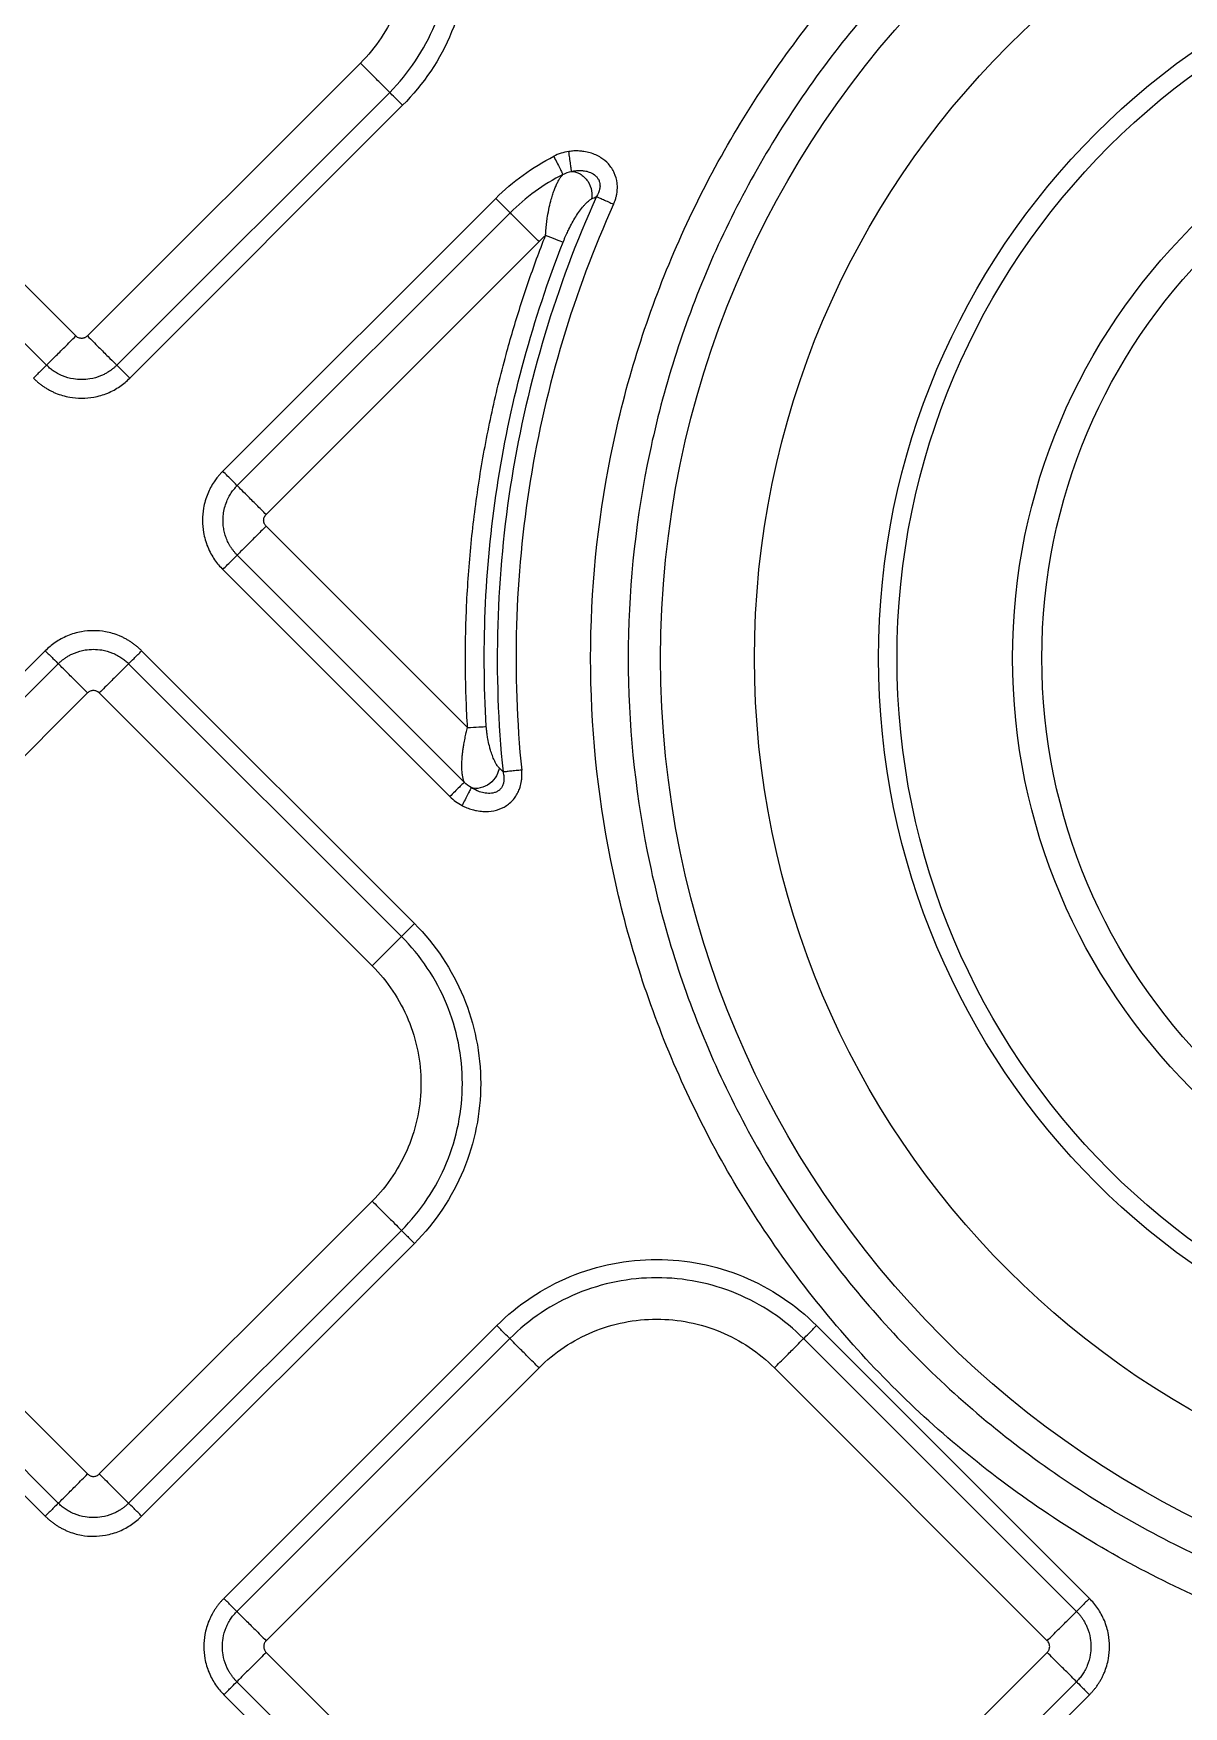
# Model space of a CAD drawing. Extents: x 526 to 610, y 679 to 808.
# Drawn here: x 569.354 to 572.131, y 726.737 to 730.777 of the extents above; entities that cross this region are included whole.
import ezdxf

# ---------------------------------------------------------------- set-up
doc = ezdxf.new("R2010")
doc.units = 0
doc.header["$MEASUREMENT"] = 0
doc.layers.add('1', color=4, linetype='Continuous')

# ---------------------------------------------------------------- blocks, each defined once
blk = doc.blocks.new('JETSETTER LX')
at = {"layer": '1', "color": 3, "linetype": 'Continuous', "lineweight": 25}
for p, q in [((43.3295, 33.1694), (42.6707, 33.8283)), ((44.0166, 33.8283), (43.3578, 33.1694)), ((42.6, 33.7576), (43.2588, 33.0987)), ((43.4285, 33.0987), (44.0873, 33.7576)), ((43.4599, 33.0675), (44.1186, 33.7263)), ((44.3432, 33.5016), (43.6844, 32.8428)), ((44.3781, 33.4668), (43.7192, 32.8079)), ((43.789, 32.7382), (44.4478, 33.3971)), ((44.2753, 32.2236), (43.789, 32.7099)), ((43.6844, 32.6054), (44.2327, 32.0571)), ((43.7192, 32.6402), (44.2675, 32.0919)), ((43.2559, 32.4091), (42.5972, 31.7504)), ((44.1471, 31.7504), (43.4884, 32.4091)), ((43.2873, 32.378), (42.6285, 31.7191)), ((44.1158, 31.7191), (43.457, 32.378)), ((42.6992, 31.6484), (43.358, 32.3073)), ((43.3863, 32.3073), (44.0451, 31.6484)), ((43.358, 30.4215), (42.6992, 31.0803)), ((44.0451, 31.0803), (43.3863, 30.4215)), ((42.6285, 31.0096), (43.2873, 30.3508)), ((43.457, 30.3508), (44.1158, 31.0096)), ((42.5972, 30.9783), (43.2559, 30.3196)), ((43.4884, 30.3196), (44.1471, 30.9783)), ((44.3458, 30.7796), (43.6871, 30.1208)), ((44.3771, 30.7483), (43.7183, 30.0894)), ((45.7455, 30.0894), (45.0867, 30.7483)), ((45.7767, 30.1208), (45.118, 30.7796)), ((43.789, 30.0187), (44.4478, 30.6776)), ((45.016, 30.6776), (45.6748, 30.0187)), ((44.4478, 29.3316), (43.789, 29.9905)), ((45.6748, 29.9905), (45.016, 29.3316)), ((43.7183, 29.9198), (44.3771, 29.2609)), ((45.0867, 29.2609), (45.7455, 29.9198)), ((43.6871, 29.8884), (44.3458, 29.2296)), ((45.118, 29.2296), (45.7767, 29.8884))]:
    blk.add_line(p, q, dxfattribs=at)
for radius in [2.3173, 2.0907, 1.7912, 1.7467, 1.4676, 1.3971]:
    blk.add_circle((47.0588, 32.3916), radius, dxfattribs=at)
for points, knots in [([(44.5725, 32.3916), (44.5725, 32.2289), (44.5886, 32.0662), (44.6521, 31.747), (44.6995, 31.5905), (44.8241, 31.2899), (44.9012, 31.1457), (45.082, 30.8751), (45.1857, 30.7487), (45.4158, 30.5185), (45.5422, 30.4148), (45.8128, 30.234), (45.957, 30.1569), (46.2577, 30.0324), (46.4141, 29.9849), (46.7333, 29.9214), (46.8961, 29.9054), (47.2215, 29.9054), (47.3842, 29.9214), (47.7034, 29.9849), (47.8599, 30.0324), (48.1606, 30.1569), (48.3048, 30.234), (48.5754, 30.4148), (48.7018, 30.5185), (48.9319, 30.7487), (49.0356, 30.8751), (49.2164, 31.1457), (49.2935, 31.2899), (49.418, 31.5905), (49.4655, 31.747), (49.529, 32.0662), (49.545, 32.2289), (49.545, 32.5544), (49.529, 32.7171), (49.4655, 33.0363), (49.418, 33.1928), (49.2935, 33.4934), (49.2164, 33.6376), (49.0356, 33.9082), (48.9319, 34.0346), (48.7018, 34.2647), (48.5754, 34.3685), (48.3048, 34.5493), (48.1606, 34.6264), (47.8599, 34.7509), (47.7034, 34.7984), (47.3842, 34.8619), (47.2215, 34.8779), (46.8961, 34.8779), (46.7333, 34.8619), (46.4141, 34.7984), (46.2577, 34.7509), (45.957, 34.6264), (45.8128, 34.5493), (45.5422, 34.3685), (45.4158, 34.2647), (45.1857, 34.0346), (45.082, 33.9082), (44.9012, 33.6376), (44.8241, 33.4934), (44.6995, 33.1928), (44.6521, 33.0363), (44.5886, 32.7171), (44.5725, 32.5544), (44.5725, 32.3916)], [0, 0, 0, 0, 0.03125, 0.03125, 0.0625, 0.0625, 0.09375, 0.09375, 0.125, 0.125, 0.15625, 0.15625, 0.1875, 0.1875, 0.21875, 0.21875, 0.25, 0.25, 0.28125, 0.28125, 0.3125, 0.3125, 0.34375, 0.34375, 0.375, 0.375, 0.40625, 0.40625, 0.4375, 0.4375, 0.46875, 0.46875, 0.5, 0.5, 0.53125, 0.53125, 0.5625, 0.5625, 0.59375, 0.59375, 0.625, 0.625, 0.65625, 0.65625, 0.6875, 0.6875, 0.71875, 0.71875, 0.75, 0.75, 0.78125, 0.78125, 0.8125, 0.8125, 0.84375, 0.84375, 0.875, 0.875, 0.90625, 0.90625, 0.9375, 0.9375, 0.96875, 0.96875, 1, 1, 1, 1]), ([(49.4544, 32.3916), (49.4544, 32.2349), (49.439, 32.0781), (49.3778, 31.7705), (49.332, 31.6197), (49.212, 31.33), (49.1378, 31.1911), (48.9636, 30.9304), (48.8636, 30.8086), (48.6419, 30.5868), (48.5201, 30.4869), (48.2593, 30.3127), (48.1204, 30.2384), (47.8307, 30.1184), (47.6799, 30.0727), (47.3724, 30.0115), (47.2156, 29.996), (46.902, 29.996), (46.7452, 30.0115), (46.4376, 30.0727), (46.2869, 30.1184), (45.9972, 30.2384), (45.8582, 30.3127), (45.5975, 30.4869), (45.4757, 30.5868), (45.254, 30.8086), (45.154, 30.9304), (44.9798, 31.1911), (44.9055, 31.33), (44.7855, 31.6197), (44.7398, 31.7705), (44.6786, 32.0781), (44.6632, 32.2349), (44.6632, 32.5484), (44.6786, 32.7052), (44.7398, 33.0128), (44.7855, 33.1636), (44.9055, 33.4533), (44.9798, 33.5922), (45.154, 33.8529), (45.254, 33.9747), (45.4757, 34.1965), (45.5975, 34.2964), (45.8582, 34.4706), (45.9972, 34.5449), (46.2869, 34.6649), (46.4376, 34.7106), (46.7452, 34.7718), (46.902, 34.7873), (47.2156, 34.7873), (47.3724, 34.7718), (47.6799, 34.7106), (47.8307, 34.6649), (48.1204, 34.5449), (48.2593, 34.4706), (48.5201, 34.2964), (48.6419, 34.1965), (48.8636, 33.9747), (48.9636, 33.8529), (49.1378, 33.5922), (49.212, 33.4533), (49.332, 33.1636), (49.3778, 33.0128), (49.439, 32.7052), (49.4544, 32.5484), (49.4544, 32.3916)], [0, 0, 0, 0, 0.03125, 0.03125, 0.0625, 0.0625, 0.09375, 0.09375, 0.125, 0.125, 0.15625, 0.15625, 0.1875, 0.1875, 0.21875, 0.21875, 0.25, 0.25, 0.28125, 0.28125, 0.3125, 0.3125, 0.34375, 0.34375, 0.375, 0.375, 0.40625, 0.40625, 0.4375, 0.4375, 0.46875, 0.46875, 0.5, 0.5, 0.53125, 0.53125, 0.5625, 0.5625, 0.59375, 0.59375, 0.625, 0.625, 0.65625, 0.65625, 0.6875, 0.6875, 0.71875, 0.71875, 0.75, 0.75, 0.78125, 0.78125, 0.8125, 0.8125, 0.84375, 0.84375, 0.875, 0.875, 0.90625, 0.90625, 0.9375, 0.9375, 0.96875, 0.96875, 1, 1, 1, 1]), ([(44.0873, 33.7576), (44.1337, 33.804), (44.1709, 33.8597), (44.2212, 33.981), (44.2343, 34.0466), (44.2343, 34.178), (44.2212, 34.2436), (44.1709, 34.365), (44.1337, 34.4207), (44.0873, 34.4671)], [0, 0, 0, 0, 0.25, 0.25, 0.5, 0.5, 0.75, 0.75, 1, 1, 1, 1]), ([(44.1186, 34.4984), (44.1691, 34.4479), (44.2096, 34.3873), (44.2643, 34.2552), (44.2785, 34.1838), (44.2785, 34.0409), (44.2643, 33.9694), (44.2096, 33.8374), (44.1691, 33.7768), (44.1186, 33.7263)], [0, 0, 0, 0, 0.25, 0.25, 0.5, 0.5, 0.75, 0.75, 1, 1, 1, 1]), ([(44.0166, 34.3964), (44.0538, 34.3592), (44.0836, 34.3146), (44.1238, 34.2175), (44.1343, 34.1649), (44.1343, 34.0597), (44.1238, 34.0072), (44.0836, 33.91), (44.0538, 33.8654), (44.0166, 33.8283)], [0, 0, 0, 0, 0.25, 0.25, 0.5, 0.5, 0.75, 0.75, 1, 1, 1, 1]), ([(44.0873, 33.7576), (44.0871, 33.7577), (44.0852, 33.7597), (44.078, 33.7669), (44.0727, 33.7722), (44.0596, 33.7852), (44.0518, 33.793), (44.0349, 33.81), (44.0258, 33.8191), (44.0166, 33.8283)], [0, 0, 0, 0, 0.25, 0.25, 0.5, 0.5, 0.75, 0.75, 1, 1, 1, 1]), ([(44.1186, 33.7263), (44.1122, 33.7327), (44.1058, 33.7391), (44.0948, 33.75), (44.0903, 33.7546), (44.0873, 33.7576)], [0, 0, 0, 0, 0.5, 0.5, 1, 1, 1, 1]), ([(44.6278, 33.4874), (44.6287, 33.4895), (44.6303, 33.4932), (44.6322, 33.4986), (44.6335, 33.5031), (44.6345, 33.5069), (44.6351, 33.5098), (44.6363, 33.516), (44.6373, 33.5254), (44.6365, 33.5427), (44.6309, 33.5636), (44.6168, 33.5849), (44.5966, 33.6016), (44.5756, 33.611), (44.5578, 33.6148), (44.5446, 33.6161), (44.5325, 33.6163), (44.5239, 33.6153), (44.5197, 33.6148)], [0, 0, 0, 0, 0.032008, 0.059116, 0.081724, 0.100136, 0.114575, 0.125204, 0.191787, 0.250024, 0.37441, 0.499093, 0.61176, 0.749042, 0.825478, 0.874367, 0.939813, 1, 1, 1, 1]), ([(44.5265, 33.5668), (44.5263, 33.568), (44.526, 33.5701), (44.5252, 33.576), (44.5246, 33.5798), (44.5234, 33.5888), (44.5227, 33.5939), (44.5212, 33.6044), (44.5204, 33.6097), (44.5197, 33.6148)], [0, 0, 0, 0, 0.25, 0.25, 0.5, 0.5, 0.75, 0.75, 1, 1, 1, 1]), ([(44.4833, 33.6032), (44.4858, 33.5984), (44.4883, 33.5933), (44.4934, 33.5834), (44.4958, 33.5786), (44.5, 33.5703), (44.5018, 33.5668), (44.5044, 33.5617), (44.5052, 33.5601), (44.5056, 33.5593)], [0, 0, 0, 0, 0.25, 0.25, 0.5, 0.5, 0.75, 0.75, 1, 1, 1, 1]), ([(44.4637, 33.4121), (44.4639, 33.415), (44.4642, 33.4206), (44.4649, 33.4288), (44.4656, 33.4367), (44.4665, 33.444), (44.4674, 33.451), (44.4692, 33.4632), (44.4723, 33.4798), (44.4768, 33.4979), (44.4811, 33.5121), (44.485, 33.5232), (44.4891, 33.533), (44.4932, 33.5416), (44.4974, 33.5488), (44.5015, 33.5548), (44.5043, 33.5578), (44.5056, 33.5593)], [0, 0, 0, 0, 0.046774, 0.091581, 0.134368, 0.175085, 0.213683, 0.250119, 0.37949, 0.500385, 0.579326, 0.655822, 0.729789, 0.801181, 0.869986, 0.936234, 1, 1, 1, 1]), ([(44.5265, 33.5668), (44.5283, 33.5671), (44.5318, 33.5678), (44.5369, 33.5685), (44.5418, 33.5689), (44.5464, 33.569), (44.5507, 33.5688), (44.5555, 33.5683), (44.5616, 33.5674), (44.5707, 33.5648), (44.5799, 33.5602), (44.5871, 33.5537), (44.5914, 33.5477), (44.5943, 33.5408), (44.5954, 33.5328), (44.5943, 33.5204), (44.5897, 33.5119), (44.5865, 33.5061)], [0, 0, 0, 0, 0.048763, 0.094629, 0.137728, 0.178179, 0.2161, 0.251606, 0.305431, 0.376413, 0.500065, 0.564531, 0.62403, 0.685453, 0.749176, 0.827841, 1, 1, 1, 1]), ([(44.5265, 33.5668), (44.5329, 33.5666), (44.5401, 33.5647), (44.5541, 33.5564), (44.5607, 33.5501), (44.5703, 33.5354), (44.5734, 33.5273), (44.576, 33.5125), (44.5757, 33.5058), (44.5746, 33.5002)], [0, 0, 0, 0, 0.25, 0.25, 0.5, 0.5, 0.75, 0.75, 1, 1, 1, 1]), ([(44.5865, 33.5061), (44.489, 33.2897), (44.42, 33.0605), (44.344, 32.5919), (44.3369, 32.3526), (44.3609, 32.1165)], [0, 0, 0, 0, 0.5, 0.5, 1, 1, 1, 1]), ([(44.3781, 33.4668), (44.3767, 33.4682), (44.3724, 33.4725), (44.3597, 33.4851), (44.3515, 33.4934), (44.3432, 33.5016)], [0, 0, 0, 0, 0.5, 0.5, 1, 1, 1, 1]), ([(44.5059, 33.3955), (44.5069, 33.3981), (44.5089, 33.403), (44.5119, 33.4101), (44.5148, 33.4165), (44.5175, 33.4222), (44.5217, 33.431), (44.5279, 33.4428), (44.5364, 33.4572), (44.5454, 33.4709), (44.5532, 33.481), (44.5598, 33.4884), (44.5645, 33.493), (44.5689, 33.4966), (44.5721, 33.4989), (44.5739, 33.4998), (44.5746, 33.5002)], [0, 0, 0, 0, 0.058504, 0.113513, 0.164042, 0.209387, 0.249063, 0.37323, 0.497816, 0.619073, 0.748538, 0.803954, 0.874097, 0.928669, 0.970707, 1, 1, 1, 1]), ([(44.5865, 33.5061), (44.5882, 33.5053), (44.5905, 33.5043), (44.5962, 33.5017), (44.5996, 33.5002), (44.6071, 33.4968), (44.6112, 33.495), (44.6195, 33.4912), (44.6237, 33.4893), (44.6278, 33.4874)], [0, 0, 0, 0, 0.25, 0.25, 0.5, 0.5, 0.75, 0.75, 1, 1, 1, 1]), ([(44.4478, 33.3971), (44.4395, 33.4053), (44.4313, 33.4136), (44.4157, 33.4291), (44.4085, 33.4364), (44.3958, 33.449), (44.3905, 33.4544), (44.3823, 33.4626), (44.3795, 33.4654), (44.3781, 33.4668)], [0, 0, 0, 0, 0.25, 0.25, 0.5, 0.5, 0.75, 0.75, 1, 1, 1, 1]), ([(44.6278, 33.4874), (44.5319, 33.2747), (44.4641, 33.0493), (44.3893, 32.5886), (44.3823, 32.3533), (44.406, 32.1211)], [0, 0, 0, 0, 0.5, 0.5, 1, 1, 1, 1]), ([(44.2753, 32.2236), (44.2747, 32.2348), (44.2734, 32.2572), (44.272, 32.2909), (44.271, 32.3246), (44.2704, 32.3582), (44.2702, 32.3919), (44.2704, 32.4256), (44.271, 32.4593), (44.272, 32.493), (44.2751, 32.5659), (44.2836, 32.6779), (44.3033, 32.8283), (44.3311, 32.9774), (44.3598, 33.0953), (44.3846, 33.1829), (44.4025, 33.2408), (44.4216, 33.2984), (44.4419, 33.3555), (44.4564, 33.3932), (44.4637, 33.4121)], [0, 0, 0, 0, 0.027797, 0.05558, 0.083353, 0.111121, 0.138887, 0.166655, 0.19443, 0.222215, 0.250015, 0.375, 0.500002, 0.624987, 0.749988, 0.800011, 0.850001, 0.899979, 0.949971, 1, 1, 1, 1]), ([(44.5059, 33.3955), (44.5022, 33.397), (44.4961, 33.3994), (44.4813, 33.4052), (44.4725, 33.4087), (44.4637, 33.4121)], [0, 0, 0, 0, 0.5, 0.5, 1, 1, 1, 1]), ([(44.3206, 32.2263), (44.3086, 32.4248), (44.3183, 32.6246), (44.3805, 33.0174), (44.4331, 33.2105), (44.5059, 33.3955)], [0, 0, 0, 0, 0.5, 0.5, 1, 1, 1, 1]), ([(43.2588, 33.0987), (43.2589, 33.0989), (43.2609, 33.1008), (43.2681, 33.1081), (43.2734, 33.1133), (43.2865, 33.1264), (43.2942, 33.1342), (43.3112, 33.1511), (43.3203, 33.1603), (43.3295, 33.1694)], [0, 0, 0, 0, 0.25, 0.25, 0.5, 0.5, 0.75, 0.75, 1, 1, 1, 1]), ([(43.3578, 33.1694), (43.3571, 33.1688), (43.3558, 33.1676), (43.3536, 33.1662), (43.3512, 33.165), (43.3487, 33.1642), (43.3462, 33.1637), (43.3436, 33.1635), (43.3402, 33.1637), (43.3362, 33.1648), (43.3323, 33.1669), (43.3304, 33.1686), (43.3295, 33.1694)], [0, 0, 0, 0, 0.085725, 0.169852, 0.252984, 0.335556, 0.417871, 0.500139, 0.582173, 0.749994, 0.886723, 1, 1, 1, 1]), ([(43.3578, 33.1694), (43.3669, 33.1603), (43.3761, 33.1511), (43.393, 33.1342), (43.4008, 33.1264), (43.4139, 33.1133), (43.4191, 33.1081), (43.4263, 33.1008), (43.4283, 33.0989), (43.4285, 33.0987)], [0, 0, 0, 0, 0.25, 0.25, 0.5, 0.5, 0.75, 0.75, 1, 1, 1, 1]), ([(43.2588, 33.0987), (43.2559, 33.0959), (43.2514, 33.0914), (43.2401, 33.0802), (43.2335, 33.0736), (43.2274, 33.0675)], [0, 0, 0, 0, 0.5, 0.5, 1, 1, 1, 1]), ([(43.4285, 33.0987), (43.4269, 33.0972), (43.4237, 33.0941), (43.4182, 33.0895), (43.4121, 33.085), (43.4053, 33.0806), (43.3977, 33.0765), (43.3842, 33.0704), (43.366, 33.0653), (43.3436, 33.0634), (43.3213, 33.0653), (43.3017, 33.0708), (43.2858, 33.0783), (43.2753, 33.0848), (43.2663, 33.0916), (43.2612, 33.0964), (43.2588, 33.0987)], [0, 0, 0, 0, 0.034707, 0.072248, 0.112595, 0.155737, 0.201682, 0.250449, 0.393045, 0.50003, 0.606972, 0.74961, 0.821642, 0.887377, 0.946846, 1, 1, 1, 1]), ([(43.4599, 33.0675), (43.4538, 33.0736), (43.4472, 33.0802), (43.4359, 33.0914), (43.4313, 33.0959), (43.4285, 33.0987)], [0, 0, 0, 0, 0.5, 0.5, 1, 1, 1, 1]), ([(43.2274, 33.0675), (43.2292, 33.0657), (43.233, 33.062), (43.2389, 33.0568), (43.2452, 33.0519), (43.2517, 33.0472), (43.2585, 33.0428), (43.2657, 33.0387), (43.2731, 33.0349), (43.2889, 33.0278), (43.3125, 33.0209), (43.3437, 33.0181), (43.3749, 33.0209), (43.4011, 33.0286), (43.4218, 33.0385), (43.4358, 33.0471), (43.4486, 33.0567), (43.4561, 33.0639), (43.4599, 33.0675)], [0, 0, 0, 0, 0.0302831, 0.0608153, 0.0916215, 0.1227265, 0.154155, 0.1859305, 0.218076, 0.2506132, 0.3879351, 0.5002204, 0.6132112, 0.7495461, 0.8148948, 0.8783034, 0.9399468, 1, 1, 1, 1]), ([(43.6844, 32.8428), (43.6825, 32.8409), (43.679, 32.8373), (43.6743, 32.8318), (43.6701, 32.8267), (43.6666, 32.8219), (43.6614, 32.8143), (43.6548, 32.8034), (43.645, 32.7826), (43.6372, 32.7561), (43.6344, 32.7244), (43.6371, 32.6925), (43.645, 32.6654), (43.6553, 32.6438), (43.6642, 32.6293), (43.6739, 32.6164), (43.681, 32.609), (43.6844, 32.6054)], [0, 0, 0, 0, 0.0301187, 0.0576138, 0.0825645, 0.1050318, 0.1250626, 0.1877264, 0.249903, 0.3863425, 0.4995697, 0.6102648, 0.7492652, 0.8180641, 0.8827174, 0.9433396, 1, 1, 1, 1]), ([(43.7192, 32.8079), (43.7186, 32.8086), (43.7173, 32.8099), (43.7133, 32.8139), (43.7105, 32.8167), (43.7039, 32.8233), (43.7001, 32.8271), (43.6922, 32.835), (43.6882, 32.839), (43.6844, 32.8428)], [0, 0, 0, 0, 0.25, 0.25, 0.5, 0.5, 0.75, 0.75, 1, 1, 1, 1]), ([(43.7192, 32.6402), (43.7176, 32.6419), (43.7145, 32.6452), (43.7101, 32.6504), (43.7061, 32.6558), (43.7024, 32.6615), (43.6991, 32.6673), (43.6961, 32.6732), (43.6935, 32.6793), (43.6912, 32.6855), (43.6893, 32.6918), (43.6877, 32.6982), (43.6865, 32.7046), (43.6856, 32.7111), (43.6851, 32.7176), (43.6848, 32.7268), (43.6859, 32.7444), (43.691, 32.7642), (43.6994, 32.7819), (43.7061, 32.7925), (43.7127, 32.8011), (43.7172, 32.8058), (43.7192, 32.8079)], [0, 0, 0, 0, 0.037061, 0.073752, 0.110133, 0.146255, 0.182165, 0.217903, 0.253501, 0.28899, 0.324395, 0.359734, 0.395027, 0.430286, 0.465526, 0.500756, 0.578063, 0.749905, 0.82681, 0.894199, 0.951996, 1, 1, 1, 1]), ([(43.789, 32.7382), (43.7816, 32.7456), (43.7737, 32.7535), (43.7581, 32.7691), (43.7505, 32.7767), (43.7372, 32.79), (43.7316, 32.7956), (43.7232, 32.804), (43.7205, 32.8066), (43.7192, 32.8079)], [0, 0, 0, 0, 0.25, 0.25, 0.5, 0.5, 0.75, 0.75, 1, 1, 1, 1]), ([(43.789, 32.7099), (43.7884, 32.7106), (43.7871, 32.7119), (43.7857, 32.7141), (43.7846, 32.7165), (43.7837, 32.719), (43.7832, 32.7215), (43.783, 32.7241), (43.7833, 32.7276), (43.7843, 32.7315), (43.7864, 32.7354), (43.7882, 32.7373), (43.789, 32.7382)], [0, 0, 0, 0, 0.085725, 0.169852, 0.252984, 0.335556, 0.417871, 0.500139, 0.582173, 0.749994, 0.886723, 1, 1, 1, 1]), ([(43.789, 32.7099), (43.7807, 32.7017), (43.7724, 32.6934), (43.7569, 32.6779), (43.7496, 32.6706), (43.737, 32.658), (43.7316, 32.6526), (43.7234, 32.6444), (43.7206, 32.6416), (43.7192, 32.6402)], [0, 0, 0, 0, 0.25, 0.25, 0.5, 0.5, 0.75, 0.75, 1, 1, 1, 1]), ([(43.6844, 32.6054), (43.6882, 32.6092), (43.6922, 32.6132), (43.7001, 32.6211), (43.7039, 32.6249), (43.7105, 32.6315), (43.7133, 32.6342), (43.7173, 32.6383), (43.7186, 32.6396), (43.7192, 32.6402)], [0, 0, 0, 0, 0.25, 0.25, 0.5, 0.5, 0.75, 0.75, 1, 1, 1, 1]), ([(43.4884, 32.4091), (43.4865, 32.411), (43.4828, 32.4147), (43.4768, 32.4198), (43.4706, 32.4248), (43.4641, 32.4295), (43.4572, 32.4339), (43.4501, 32.438), (43.4427, 32.4418), (43.4268, 32.4489), (43.4033, 32.4558), (43.372, 32.4586), (43.3408, 32.4558), (43.3146, 32.448), (43.294, 32.4381), (43.28, 32.4296), (43.2672, 32.42), (43.2596, 32.4127), (43.2559, 32.4091)], [0, 0, 0, 0, 0.030283, 0.060815, 0.091621, 0.122727, 0.154155, 0.18593, 0.218076, 0.250613, 0.387935, 0.50022, 0.613211, 0.749546, 0.814895, 0.878303, 0.939947, 1, 1, 1, 1]), ([(43.2559, 32.4091), (43.262, 32.4031), (43.2686, 32.3965), (43.2799, 32.3853), (43.2845, 32.3808), (43.2873, 32.378)], [0, 0, 0, 0, 0.5, 0.5, 1, 1, 1, 1]), ([(43.2873, 32.378), (43.2889, 32.3795), (43.2921, 32.3826), (43.2975, 32.3871), (43.3036, 32.3917), (43.3105, 32.396), (43.318, 32.4002), (43.3316, 32.4063), (43.3498, 32.4114), (43.3721, 32.4133), (43.3945, 32.4114), (43.4141, 32.4059), (43.43, 32.3984), (43.4405, 32.3919), (43.4494, 32.3851), (43.4546, 32.3803), (43.457, 32.378)], [0, 0, 0, 0, 0.034707, 0.072248, 0.112595, 0.155737, 0.201682, 0.250449, 0.393045, 0.50003, 0.606972, 0.74961, 0.821643, 0.887377, 0.946846, 1, 1, 1, 1]), ([(43.457, 32.378), (43.4598, 32.3808), (43.4644, 32.3853), (43.4757, 32.3965), (43.4823, 32.4031), (43.4884, 32.4091)], [0, 0, 0, 0, 0.5, 0.5, 1, 1, 1, 1]), ([(43.358, 32.3073), (43.3488, 32.3164), (43.3397, 32.3256), (43.3228, 32.3425), (43.315, 32.3503), (43.3019, 32.3633), (43.2966, 32.3686), (43.2894, 32.3758), (43.2875, 32.3778), (43.2873, 32.378)], [0, 0, 0, 0, 0.25, 0.25, 0.5, 0.5, 0.75, 0.75, 1, 1, 1, 1]), ([(43.457, 32.378), (43.4568, 32.3778), (43.4549, 32.3758), (43.4476, 32.3686), (43.4424, 32.3633), (43.4293, 32.3503), (43.4215, 32.3425), (43.4046, 32.3256), (43.3954, 32.3164), (43.3863, 32.3073)], [0, 0, 0, 0, 0.25, 0.25, 0.5, 0.5, 0.75, 0.75, 1, 1, 1, 1]), ([(43.3863, 32.3073), (43.3856, 32.3079), (43.3844, 32.309), (43.3822, 32.3105), (43.3794, 32.3118), (43.3761, 32.3129), (43.3721, 32.3132), (43.3682, 32.3129), (43.3644, 32.3117), (43.3609, 32.3099), (43.359, 32.3081), (43.358, 32.3073)], [0, 0, 0, 0, 0.0834784, 0.1663875, 0.2501706, 0.374789, 0.5001047, 0.6247202, 0.7500387, 0.8748413, 1, 1, 1, 1]), ([(44.2675, 32.0919), (44.2672, 32.0928), (44.2664, 32.0946), (44.2653, 32.0977), (44.2644, 32.1012), (44.2635, 32.1052), (44.2628, 32.1097), (44.262, 32.1169), (44.2613, 32.1287), (44.2616, 32.1427), (44.2626, 32.1552), (44.2635, 32.1645), (44.2648, 32.1739), (44.2666, 32.1851), (44.269, 32.1977), (44.272, 32.2111), (44.2743, 32.2195), (44.2753, 32.2236)], [0, 0, 0, 0, 0.0375, 0.076596, 0.117309, 0.159653, 0.203646, 0.249299, 0.360195, 0.499272, 0.561629, 0.624051, 0.686651, 0.748994, 0.840867, 0.92452, 1, 1, 1, 1]), ([(44.2753, 32.2236), (44.2848, 32.2241), (44.2942, 32.2247), (44.3101, 32.2257), (44.3166, 32.2261), (44.3206, 32.2263)], [0, 0, 0, 0, 0.5, 0.5, 1, 1, 1, 1]), ([(44.3515, 32.1263), (44.3509, 32.1269), (44.3497, 32.1282), (44.3476, 32.1309), (44.345, 32.1348), (44.3424, 32.1395), (44.3389, 32.1467), (44.3351, 32.156), (44.3311, 32.1679), (44.3274, 32.1813), (44.3245, 32.1946), (44.3224, 32.2078), (44.3212, 32.2177), (44.3208, 32.2237), (44.3206, 32.2263)], [0, 0, 0, 0, 0.0334, 0.075095, 0.125201, 0.20239, 0.250228, 0.375736, 0.500021, 0.596474, 0.749612, 0.851145, 0.934376, 1, 1, 1, 1]), ([(44.2621, 32.0355), (44.264, 32.0345), (44.2678, 32.0326), (44.2738, 32.0301), (44.2801, 32.0277), (44.2879, 32.0253), (44.2987, 32.0226), (44.3161, 32.0204), (44.3389, 32.0217), (44.3641, 32.0306), (44.3816, 32.0443), (44.3924, 32.058), (44.3983, 32.069), (44.403, 32.0813), (44.4055, 32.0927), (44.4069, 32.1065), (44.4064, 32.1153), (44.406, 32.1211)], [0, 0, 0, 0, 0.03012, 0.061111, 0.092963, 0.12567, 0.177626, 0.251019, 0.376089, 0.501015, 0.625602, 0.687542, 0.750256, 0.802679, 0.874955, 0.916969, 1, 1, 1, 1]), ([(44.3515, 32.1263), (44.3508, 32.1207), (44.3489, 32.1142), (44.3415, 32.101), (44.336, 32.0942), (44.3221, 32.0834), (44.3138, 32.0795), (44.2979, 32.0762), (44.2903, 32.0767), (44.2842, 32.0787)], [0, 0, 0, 0, 0.25, 0.25, 0.5, 0.5, 0.75, 0.75, 1, 1, 1, 1]), ([(44.406, 32.1211), (44.4016, 32.1206), (44.3969, 32.1202), (44.3878, 32.1192), (44.3834, 32.1188), (44.3752, 32.118), (44.3715, 32.1176), (44.3653, 32.1169), (44.3628, 32.1167), (44.3609, 32.1165)], [0, 0, 0, 0, 0.25, 0.25, 0.5, 0.5, 0.75, 0.75, 1, 1, 1, 1]), ([(44.2675, 32.0919), (44.2669, 32.0913), (44.2656, 32.09), (44.2615, 32.086), (44.2588, 32.0832), (44.2522, 32.0766), (44.2484, 32.0728), (44.2405, 32.0649), (44.2365, 32.0609), (44.2327, 32.0571)], [0, 0, 0, 0, 0.25, 0.25, 0.5, 0.5, 0.75, 0.75, 1, 1, 1, 1]), ([(44.2842, 32.0787), (44.2837, 32.0776), (44.2827, 32.0757), (44.28, 32.0704), (44.2782, 32.0669), (44.2741, 32.0589), (44.2718, 32.0543), (44.2669, 32.0449), (44.2645, 32.04), (44.2621, 32.0355)], [0, 0, 0, 0, 0.25, 0.25, 0.5, 0.5, 0.75, 0.75, 1, 1, 1, 1]), ([(44.3609, 32.1165), (44.3614, 32.1146), (44.3622, 32.111), (44.3629, 32.1059), (44.3632, 32.1015), (44.3631, 32.0976), (44.3628, 32.0943), (44.3624, 32.0915), (44.3618, 32.0891), (44.3607, 32.0851), (44.3583, 32.0798), (44.3537, 32.074), (44.3476, 32.0694), (44.3382, 32.0654), (44.3277, 32.0644), (44.3179, 32.0654), (44.3087, 32.0674), (44.2973, 32.0712), (44.2888, 32.0761), (44.2842, 32.0787)], [0, 0, 0, 0, 0.050223, 0.093468, 0.130722, 0.162817, 0.190442, 0.214159, 0.234414, 0.251553, 0.315689, 0.376208, 0.432857, 0.50003, 0.623815, 0.692723, 0.748669, 0.865313, 1, 1, 1, 1]), ([(44.0451, 31.6484), (44.0543, 31.6576), (44.0634, 31.6667), (44.0804, 31.6837), (44.0881, 31.6915), (44.1012, 31.7045), (44.1065, 31.7098), (44.1137, 31.717), (44.1157, 31.719), (44.1158, 31.7191)], [0, 0, 0, 0, 0.25, 0.25, 0.5, 0.5, 0.75, 0.75, 1, 1, 1, 1]), ([(44.1158, 31.7191), (44.1188, 31.7221), (44.1233, 31.7267), (44.1343, 31.7376), (44.1407, 31.744), (44.1471, 31.7504)], [0, 0, 0, 0, 0.5, 0.5, 1, 1, 1, 1]), ([(44.1158, 31.0096), (44.1623, 31.056), (44.1994, 31.1117), (44.2497, 31.233), (44.2628, 31.2987), (44.2628, 31.43), (44.2497, 31.4957), (44.1994, 31.617), (44.1623, 31.6727), (44.1158, 31.7191)], [0, 0, 0, 0, 0.25, 0.25, 0.5, 0.5, 0.75, 0.75, 1, 1, 1, 1]), ([(44.1471, 31.7504), (44.1976, 31.6999), (44.2381, 31.6393), (44.2928, 31.5073), (44.307, 31.4358), (44.307, 31.2929), (44.2928, 31.2214), (44.2381, 31.0894), (44.1976, 31.0288), (44.1471, 30.9783)], [0, 0, 0, 0, 0.25, 0.25, 0.5, 0.5, 0.75, 0.75, 1, 1, 1, 1]), ([(44.0451, 31.6484), (44.0823, 31.6112), (44.1121, 31.5667), (44.1523, 31.4695), (44.1628, 31.4169), (44.1628, 31.3118), (44.1523, 31.2592), (44.1121, 31.162), (44.0823, 31.1175), (44.0451, 31.0803)], [0, 0, 0, 0, 0.25, 0.25, 0.5, 0.5, 0.75, 0.75, 1, 1, 1, 1]), ([(44.0451, 31.0803), (44.0543, 31.0711), (44.0634, 31.062), (44.0804, 31.045), (44.0881, 31.0373), (44.1012, 31.0242), (44.1065, 31.0189), (44.1137, 31.0117), (44.1157, 31.0097), (44.1158, 31.0096)], [0, 0, 0, 0, 0.25, 0.25, 0.5, 0.5, 0.75, 0.75, 1, 1, 1, 1]), ([(44.1158, 31.0096), (44.1188, 31.0066), (44.1233, 31.0021), (44.1343, 30.9911), (44.1407, 30.9847), (44.1471, 30.9783)], [0, 0, 0, 0, 0.5, 0.5, 1, 1, 1, 1]), ([(44.3458, 30.7796), (44.3964, 30.8301), (44.4569, 30.8706), (44.589, 30.9253), (44.6604, 30.9395), (44.8034, 30.9395), (44.8748, 30.9253), (45.0069, 30.8706), (45.0674, 30.8301), (45.118, 30.7796)], [0, 0, 0, 0, 0.25, 0.25, 0.5, 0.5, 0.75, 0.75, 1, 1, 1, 1]), ([(45.0867, 30.7483), (45.0402, 30.7947), (44.9846, 30.8319), (44.8632, 30.8822), (44.7976, 30.8952), (44.6662, 30.8952), (44.6006, 30.8822), (44.4792, 30.8319), (44.4236, 30.7947), (44.3771, 30.7483)], [0, 0, 0, 0, 0.25, 0.25, 0.5, 0.5, 0.75, 0.75, 1, 1, 1, 1]), ([(44.4478, 30.6776), (44.485, 30.7148), (44.5296, 30.7445), (44.6267, 30.7848), (44.6793, 30.7952), (44.7845, 30.7952), (44.837, 30.7848), (44.9342, 30.7445), (44.9788, 30.7148), (45.016, 30.6776)], [0, 0, 0, 0, 0.25, 0.25, 0.5, 0.5, 0.75, 0.75, 1, 1, 1, 1]), ([(44.3771, 30.7483), (44.3742, 30.7512), (44.3696, 30.7558), (44.3586, 30.7668), (44.3522, 30.7732), (44.3458, 30.7796)], [0, 0, 0, 0, 0.5, 0.5, 1, 1, 1, 1]), ([(44.4478, 30.6776), (44.4387, 30.6867), (44.4295, 30.6959), (44.4126, 30.7128), (44.4048, 30.7206), (44.3917, 30.7337), (44.3865, 30.7389), (44.3792, 30.7462), (44.3773, 30.7481), (44.3771, 30.7483)], [0, 0, 0, 0, 0.25, 0.25, 0.5, 0.5, 0.75, 0.75, 1, 1, 1, 1]), ([(45.016, 30.6776), (45.0251, 30.6867), (45.0343, 30.6959), (45.0512, 30.7128), (45.059, 30.7206), (45.0721, 30.7337), (45.0773, 30.7389), (45.0845, 30.7462), (45.0865, 30.7481), (45.0867, 30.7483)], [0, 0, 0, 0, 0.25, 0.25, 0.5, 0.5, 0.75, 0.75, 1, 1, 1, 1]), ([(45.0867, 30.7483), (45.0896, 30.7512), (45.0942, 30.7558), (45.1052, 30.7668), (45.1116, 30.7732), (45.118, 30.7796)], [0, 0, 0, 0, 0.5, 0.5, 1, 1, 1, 1]), ([(43.2873, 30.3508), (43.2875, 30.3509), (43.2894, 30.3529), (43.2966, 30.3601), (43.3019, 30.3654), (43.315, 30.3784), (43.3228, 30.3862), (43.3397, 30.4032), (43.3488, 30.4123), (43.358, 30.4215)], [0, 0, 0, 0, 0.25, 0.25, 0.5, 0.5, 0.75, 0.75, 1, 1, 1, 1]), ([(43.358, 30.4215), (43.3586, 30.4209), (43.3599, 30.4197), (43.3621, 30.4182), (43.3648, 30.4169), (43.3682, 30.4158), (43.3721, 30.4155), (43.3761, 30.4158), (43.3798, 30.417), (43.3833, 30.4188), (43.3853, 30.4206), (43.3863, 30.4215)], [0, 0, 0, 0, 0.083478, 0.166388, 0.250171, 0.374789, 0.500105, 0.62472, 0.750039, 0.874841, 1, 1, 1, 1]), ([(43.3863, 30.4215), (43.3954, 30.4123), (43.4046, 30.4032), (43.4215, 30.3862), (43.4293, 30.3784), (43.4424, 30.3654), (43.4476, 30.3601), (43.4549, 30.3529), (43.4568, 30.3509), (43.457, 30.3508)], [0, 0, 0, 0, 0.25, 0.25, 0.5, 0.5, 0.75, 0.75, 1, 1, 1, 1]), ([(43.2873, 30.3508), (43.2845, 30.3479), (43.2799, 30.3434), (43.2686, 30.3322), (43.262, 30.3256), (43.2559, 30.3196)], [0, 0, 0, 0, 0.5, 0.5, 1, 1, 1, 1]), ([(43.457, 30.3508), (43.4554, 30.3492), (43.4522, 30.3461), (43.4467, 30.3416), (43.4406, 30.337), (43.4338, 30.3327), (43.4262, 30.3285), (43.4127, 30.3224), (43.3945, 30.3173), (43.3721, 30.3155), (43.3498, 30.3173), (43.3302, 30.3228), (43.3143, 30.3303), (43.3038, 30.3368), (43.2948, 30.3436), (43.2897, 30.3485), (43.2873, 30.3508)], [0, 0, 0, 0, 0.034707, 0.072248, 0.112595, 0.155737, 0.201682, 0.250449, 0.393045, 0.50003, 0.606972, 0.74961, 0.821642, 0.887377, 0.946846, 1, 1, 1, 1]), ([(43.4884, 30.3196), (43.4823, 30.3256), (43.4757, 30.3322), (43.4644, 30.3434), (43.4598, 30.3479), (43.457, 30.3508)], [0, 0, 0, 0, 0.5, 0.5, 1, 1, 1, 1]), ([(43.2559, 30.3196), (43.2578, 30.3177), (43.2615, 30.3141), (43.2674, 30.3089), (43.2737, 30.3039), (43.2802, 30.2992), (43.287, 30.2948), (43.2942, 30.2907), (43.3016, 30.287), (43.3175, 30.2798), (43.341, 30.2729), (43.3722, 30.2701), (43.4034, 30.2729), (43.4296, 30.2807), (43.4503, 30.2906), (43.4643, 30.2991), (43.4771, 30.3087), (43.4846, 30.316), (43.4884, 30.3196)], [0, 0, 0, 0, 0.030283, 0.060815, 0.091621, 0.122727, 0.154155, 0.18593, 0.218076, 0.250613, 0.387935, 0.50022, 0.613211, 0.749546, 0.814895, 0.878303, 0.939947, 1, 1, 1, 1]), ([(43.6871, 30.1208), (43.6853, 30.119), (43.6816, 30.1152), (43.6764, 30.1093), (43.6715, 30.1031), (43.6668, 30.0965), (43.6624, 30.0897), (43.6583, 30.0826), (43.6545, 30.0752), (43.6474, 30.0593), (43.6404, 30.0357), (43.6377, 30.0045), (43.6405, 29.9733), (43.6482, 29.9471), (43.6581, 29.9265), (43.6667, 29.9125), (43.6763, 29.8997), (43.6835, 29.8921), (43.6871, 29.8884)], [0, 0, 0, 0, 0.030283, 0.060815, 0.091621, 0.122727, 0.154155, 0.18593, 0.218076, 0.250613, 0.387935, 0.50022, 0.613211, 0.749546, 0.814895, 0.878303, 0.939947, 1, 1, 1, 1]), ([(43.7183, 30.0894), (43.7155, 30.0923), (43.7109, 30.0969), (43.6997, 30.1081), (43.6932, 30.1147), (43.6871, 30.1208)], [0, 0, 0, 0, 0.5, 0.5, 1, 1, 1, 1]), ([(45.7767, 30.1208), (45.7706, 30.1147), (45.7641, 30.1081), (45.7529, 30.0969), (45.7483, 30.0923), (45.7455, 30.0894)], [0, 0, 0, 0, 0.5, 0.5, 1, 1, 1, 1]), ([(45.7767, 29.8884), (45.7785, 29.8902), (45.7822, 29.8939), (45.7874, 29.8999), (45.7923, 29.9061), (45.797, 29.9127), (45.8014, 29.9195), (45.8055, 29.9266), (45.8093, 29.934), (45.8164, 29.9499), (45.8233, 29.9734), (45.8261, 30.0047), (45.8233, 30.0359), (45.8156, 30.0621), (45.8057, 30.0827), (45.7971, 30.0967), (45.7875, 30.1095), (45.7803, 30.1171), (45.7767, 30.1208)], [0, 0, 0, 0, 0.030283, 0.060815, 0.091621, 0.122727, 0.154155, 0.18593, 0.218076, 0.250613, 0.387935, 0.50022, 0.613211, 0.749546, 0.814895, 0.878303, 0.939947, 1, 1, 1, 1]), ([(43.7183, 29.9198), (43.7168, 29.9213), (43.7136, 29.9246), (43.7091, 29.93), (43.7046, 29.9361), (43.7002, 29.9429), (43.6961, 29.9505), (43.6899, 29.9641), (43.6848, 29.9822), (43.683, 30.0046), (43.6848, 30.027), (43.6903, 30.0465), (43.6979, 30.0624), (43.7044, 30.073), (43.7111, 30.0819), (43.716, 30.087), (43.7183, 30.0894)], [0, 0, 0, 0, 0.034707, 0.072248, 0.112595, 0.155737, 0.201682, 0.250449, 0.393045, 0.50003, 0.606972, 0.74961, 0.821642, 0.887377, 0.946846, 1, 1, 1, 1]), ([(43.7183, 30.0894), (43.7185, 30.0893), (43.7204, 30.0873), (43.7276, 30.0801), (43.7329, 30.0748), (43.746, 30.0618), (43.7538, 30.054), (43.7707, 30.037), (43.7798, 30.0279), (43.789, 30.0187)], [0, 0, 0, 0, 0.25, 0.25, 0.5, 0.5, 0.75, 0.75, 1, 1, 1, 1]), ([(45.6748, 30.0187), (45.684, 30.0279), (45.6931, 30.037), (45.71, 30.054), (45.7178, 30.0618), (45.7309, 30.0748), (45.7362, 30.0801), (45.7434, 30.0873), (45.7453, 30.0893), (45.7455, 30.0894)], [0, 0, 0, 0, 0.25, 0.25, 0.5, 0.5, 0.75, 0.75, 1, 1, 1, 1]), ([(45.7455, 30.0894), (45.747, 30.0879), (45.7502, 30.0846), (45.7547, 30.0792), (45.7592, 30.0731), (45.7636, 30.0663), (45.7677, 30.0587), (45.7739, 30.0451), (45.779, 30.027), (45.7808, 30.0046), (45.779, 29.9822), (45.7735, 29.9627), (45.7659, 29.9467), (45.7594, 29.9362), (45.7527, 29.9273), (45.7478, 29.9222), (45.7455, 29.9198)], [0, 0, 0, 0, 0.034707, 0.072248, 0.112595, 0.155737, 0.201682, 0.250449, 0.393045, 0.50003, 0.606972, 0.74961, 0.821643, 0.887377, 0.946846, 1, 1, 1, 1]), ([(43.789, 30.0187), (43.7884, 30.0181), (43.7872, 30.0168), (43.7858, 30.0146), (43.7844, 30.0119), (43.7834, 30.0085), (43.783, 30.0046), (43.7834, 30.0007), (43.7846, 29.9969), (43.7864, 29.9934), (43.7881, 29.9914), (43.789, 29.9905)], [0, 0, 0, 0, 0.0834784, 0.1663875, 0.2501706, 0.374789, 0.5001047, 0.6247202, 0.7500387, 0.8748413, 1, 1, 1, 1]), ([(45.6748, 29.9905), (45.6754, 29.9911), (45.6766, 29.9924), (45.678, 29.9946), (45.6794, 29.9973), (45.6804, 30.0007), (45.6808, 30.0046), (45.6804, 30.0085), (45.6792, 30.0123), (45.6774, 30.0158), (45.6757, 30.0178), (45.6748, 30.0187)], [0, 0, 0, 0, 0.083478, 0.166388, 0.250171, 0.374789, 0.500105, 0.62472, 0.750039, 0.874841, 1, 1, 1, 1]), ([(43.789, 29.9905), (43.7798, 29.9813), (43.7707, 29.9722), (43.7538, 29.9552), (43.746, 29.9474), (43.7329, 29.9344), (43.7276, 29.9291), (43.7204, 29.9219), (43.7185, 29.9199), (43.7183, 29.9198)], [0, 0, 0, 0, 0.25, 0.25, 0.5, 0.5, 0.75, 0.75, 1, 1, 1, 1]), ([(45.7455, 29.9198), (45.7453, 29.9199), (45.7434, 29.9219), (45.7362, 29.9291), (45.7309, 29.9344), (45.7178, 29.9474), (45.71, 29.9552), (45.6931, 29.9722), (45.684, 29.9813), (45.6748, 29.9905)], [0, 0, 0, 0, 0.25, 0.25, 0.5, 0.5, 0.75, 0.75, 1, 1, 1, 1]), ([(43.6871, 29.8884), (43.6932, 29.8945), (43.6997, 29.9011), (43.7109, 29.9123), (43.7155, 29.9169), (43.7183, 29.9198)], [0, 0, 0, 0, 0.5, 0.5, 1, 1, 1, 1]), ([(45.7455, 29.9198), (45.7483, 29.9169), (45.7529, 29.9123), (45.7641, 29.9011), (45.7706, 29.8945), (45.7767, 29.8884)], [0, 0, 0, 0, 0.5, 0.5, 1, 1, 1, 1])]:
    blk.add_open_spline(points, degree=3, knots=knots, dxfattribs=at)
for points in [[(44.5197, 33.6148), (44.5069, 33.613), (44.4948, 33.609), (44.4833, 33.6032)], [(44.3432, 33.5016), (44.3842, 33.5426), (44.4317, 33.577), (44.4833, 33.6032)], [(44.5056, 33.5593), (44.4586, 33.5354), (44.4154, 33.5041), (44.3781, 33.4668)], [(44.5056, 33.5593), (44.5125, 33.563), (44.5194, 33.5655), (44.5265, 33.5668)], [(44.5746, 33.5002), (44.5786, 33.5023), (44.5826, 33.5042), (44.5865, 33.5061)], [(44.4478, 33.3971), (44.453, 33.4022), (44.4583, 33.4072), (44.4637, 33.4121)], [(44.3609, 32.1165), (44.3578, 32.1198), (44.3546, 32.123), (44.3515, 32.1263)], [(44.2842, 32.0787), (44.2782, 32.0821), (44.2727, 32.0865), (44.2675, 32.0919)], [(44.2327, 32.0571), (44.2414, 32.0484), (44.2511, 32.0411), (44.2621, 32.0355)]]:
    blk.add_open_spline(points, degree=3, dxfattribs=at)

msp = doc.modelspace()

# ---------------------------------------------------------------- block references
at = {"layer": '1'}
msp.add_blockref('JETSETTER LX', (526.127, 696.8772), dxfattribs=at)

doc.saveas('drawing.dxf')
